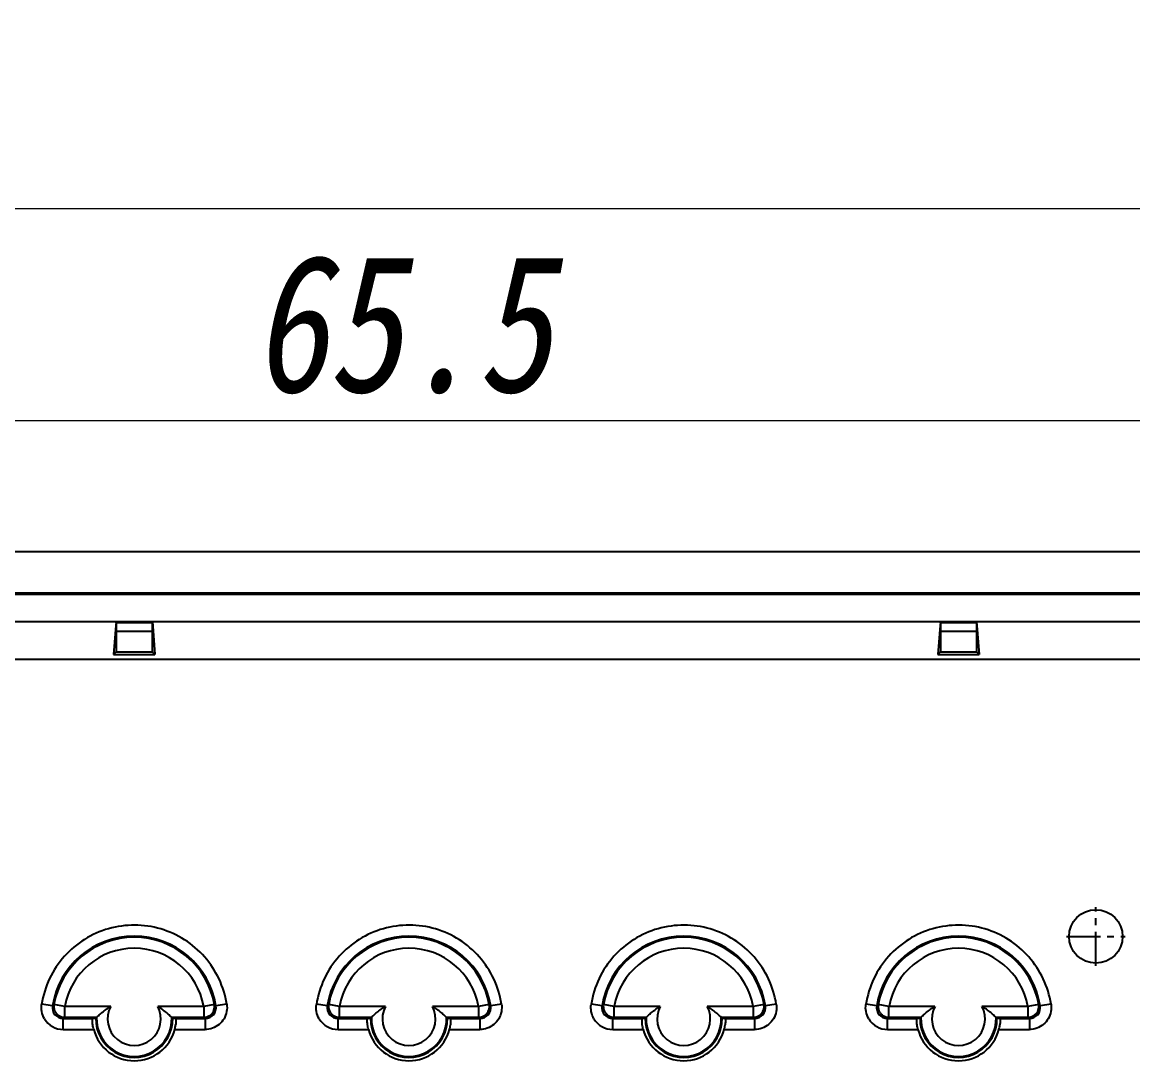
# Model space of a CAD drawing. Header units: millimetres. Extents: x 2151 to 2806, y 681 to 1136.
# Drawn here: x 2531.39 to 2571.81, y 923.07 to 960.86 of the extents above; entities that cross this region are included whole.
import ezdxf

# ---------------------------------------------------------------- set-up
doc = ezdxf.new("R2010")
doc.units = ezdxf.units.MM
doc.linetypes.add('CENTER', pattern=[50.8, 31.75, -6.35, 6.35, -6.35])
doc.layers.add('dim', color=82, linetype='Continuous', lineweight=9)
doc.styles.add('wuwei', font='SimSun.ttf', dxfattribs={"width": 0.8, "oblique": 10})
doc.dimstyles.new('wuwei', dxfattribs={"dimscale": 2, "dimtxt": 2.5, "dimasz": 1.5, "dimexe": 0.3, "dimexo": 0.3, "dimgap": 0.5, "dimtad": 1, "dimdsep": 46, "dimtxsty": 'wuwei', "dimblk": 'CLOSEDBLANK', "dimcen": 0, "dimclrd": 42, "dimclre": 40, "dimclrt": 74, "dimazin": 2, "dimtfac": 1, "dimtofl": 0, "dimtmove": 0, "dimatfit": 3, "dimfxl": 1, "dimlwd": 5, "dimlwe": 5, "dimarcsym": 0})

# ---------------------------------------------------------------- blocks, each defined once
blk = doc.blocks.new('_ClosedBlank')
at = {"color": 0, "linetype": 'ByBlock', "lineweight": -2}
for p, q in [((-1, 0.167), (0, 0)), ((-1, 0.167), (-1, -0.167)), ((0, 0), (-1, -0.167))]:
    blk.add_line(p, q, dxfattribs=at)
blk = doc.blocks.new('*D3')
at = {"layer": 'Defpoints', "color": 0}
for p in [(2716.921, 954.081), (2504.004, 929.56), (2716.921, 929.56)]:
    blk.add_point(p, dxfattribs=at)
at = {"layer": 'dim', "color": 40, "lineweight": 5}
for p, q in [((2504.004, 930.559), (2504.004, 955.08)), ((2716.921, 930.559), (2716.921, 955.08))]:
    blk.add_line(p, q, dxfattribs=at)
at = {"layer": 'dim', "color": 42, "lineweight": 5}
blk.add_line((2508.004, 954.081), (2712.921, 954.081), dxfattribs=at)
at = {"layer": 'dim', "color": 42, "lineweight": 5, "xscale": 4, "yscale": 4, "zscale": 4, "rotation": 180}
blk.add_blockref('_ClosedBlank', (2504.004, 954.081), dxfattribs=at)
at = {"layer": 'dim', "color": 42, "lineweight": 5, "xscale": 4, "yscale": 4, "zscale": 4}
blk.add_blockref('_ClosedBlank', (2716.921, 954.081), dxfattribs=at)
at = {"layer": 'dim', "color": 74, "insert": (2610.463, 957.58), "char_height": 5, "attachment_point": 5, "style": 'wuwei'}
blk.add_mtext('212.92', dxfattribs=at)
blk = doc.blocks.new('*D5')
at = {"layer": 'Defpoints', "color": 0}
for p in [(2577.963, 946.366), (2577.963, 934.468), (2512.463, 933.878)]:
    blk.add_point(p, dxfattribs=at)
at = {"layer": 'dim', "color": 40, "lineweight": 5}
for p, q in [((2512.463, 934.877), (2512.463, 947.366)), ((2577.963, 935.468), (2577.963, 947.366))]:
    blk.add_line(p, q, dxfattribs=at)
at = {"layer": 'dim', "color": 42, "lineweight": 5}
blk.add_line((2516.463, 946.366), (2573.963, 946.366), dxfattribs=at)
at = {"layer": 'dim', "color": 42, "lineweight": 5, "xscale": 4, "yscale": 4, "zscale": 4, "rotation": 180}
blk.add_blockref('_ClosedBlank', (2512.463, 946.366), dxfattribs=at)
at = {"layer": 'dim', "color": 42, "lineweight": 5, "xscale": 4, "yscale": 4, "zscale": 4}
blk.add_blockref('_ClosedBlank', (2577.963, 946.366), dxfattribs=at)
at = {"layer": 'dim', "color": 74, "insert": (2545.213, 949.866), "char_height": 5, "attachment_point": 5, "style": 'wuwei'}
blk.add_mtext('65.5', dxfattribs=at)

msp = doc.modelspace()

# ---------------------------------------------------------------- linework, layer by layer
at = {"color": 7, "linetype": 'Continuous'}
for p, q in [((2668.888, 941.596), (2513.455, 941.596)), ((2513.458, 940.094), (2666.463, 940.094)), ((2513.458, 940.054), (2666.423, 940.054)), ((2513.499, 939.054), (2576.066, 939.054)), ((2534.803, 939.054), (2534.713, 937.854)), ((2534.805, 939.01), (2534.803, 939.054)), ((2534.805, 939.01), (2534.806, 937.947)), ((2536.12, 939.01), (2534.805, 939.01)), ((2536.12, 939.01), (2536.123, 939.054)), ((2536.12, 939.01), (2536.12, 937.947)), ((2536.123, 939.054), (2536.213, 937.854)), ((2564.803, 939.054), (2564.713, 937.854)), ((2564.805, 939.01), (2564.803, 939.054)), ((2564.805, 939.01), (2564.806, 937.947)), ((2566.12, 939.01), (2564.805, 939.01)), ((2566.12, 939.01), (2566.123, 939.054)), ((2566.12, 939.01), (2566.12, 937.947)), ((2566.123, 939.054), (2566.213, 937.854)), ((2536.12, 938.694), (2534.806, 938.694)), ((2566.12, 938.694), (2564.806, 938.694)), ((2534.806, 937.947), (2534.713, 937.854)), ((2534.713, 937.854), (2536.213, 937.854)), ((2534.806, 937.947), (2536.12, 937.947)), ((2536.12, 937.947), (2536.213, 937.854)), ((2564.806, 937.947), (2564.713, 937.854)), ((2564.713, 937.854), (2566.213, 937.854)), ((2564.806, 937.947), (2566.12, 937.947)), ((2566.12, 937.947), (2566.213, 937.854)), ((2514.873, 937.68), (2575.963, 937.68)), ((2532.489, 925.072), (2532.094, 925.136)), ((2532.934, 925.052), (2532.541, 925.123)), ((2532.934, 924.652), (2532.934, 925.052)), ((2534.608, 925.052), (2532.934, 925.052)), ((2537.99, 925.052), (2536.317, 925.052)), ((2538.385, 925.123), (2537.991, 925.052)), ((2537.991, 925.052), (2537.991, 924.652)), ((2538.831, 925.136), (2538.437, 925.072)), ((2542.489, 925.072), (2542.094, 925.136)), ((2542.934, 925.052), (2542.541, 925.123)), ((2542.934, 924.652), (2542.934, 925.052)), ((2544.608, 925.052), (2542.934, 925.052)), ((2547.99, 925.052), (2546.317, 925.052)), ((2548.385, 925.123), (2547.991, 925.052)), ((2547.991, 925.052), (2547.991, 924.652)), ((2548.831, 925.136), (2548.437, 925.072)), ((2552.489, 925.072), (2552.094, 925.136)), ((2552.934, 925.052), (2552.541, 925.123)), ((2552.934, 924.652), (2552.934, 925.052)), ((2554.608, 925.052), (2552.934, 925.052)), ((2557.99, 925.052), (2556.317, 925.052)), ((2558.385, 925.123), (2557.991, 925.052)), ((2557.991, 925.052), (2557.991, 924.652)), ((2558.831, 925.136), (2558.437, 925.072)), ((2562.489, 925.072), (2562.094, 925.136)), ((2562.934, 925.052), (2562.541, 925.123)), ((2562.934, 924.652), (2562.934, 925.052)), ((2564.608, 925.052), (2562.934, 925.052)), ((2567.99, 925.052), (2566.317, 925.052)), ((2568.385, 925.123), (2567.991, 925.052)), ((2567.991, 925.052), (2567.991, 924.652)), ((2568.831, 925.136), (2568.437, 925.072)), ((2532.883, 924.21), (2532.883, 924.609)), ((2532.883, 924.609), (2533.952, 924.609)), ((2534.096, 924.652), (2532.934, 924.652)), ((2533.963, 924.62), (2534.063, 924.62)), ((2537.991, 924.652), (2536.83, 924.652)), ((2536.862, 924.62), (2536.962, 924.62)), ((2536.974, 924.609), (2538.042, 924.609)), ((2538.042, 924.609), (2538.042, 924.21)), ((2542.883, 924.21), (2542.883, 924.609)), ((2542.883, 924.609), (2543.952, 924.609)), ((2544.096, 924.652), (2542.934, 924.652)), ((2543.963, 924.62), (2544.063, 924.62)), ((2547.991, 924.652), (2546.83, 924.652)), ((2546.862, 924.62), (2546.962, 924.62)), ((2546.974, 924.609), (2548.042, 924.609)), ((2548.042, 924.609), (2548.042, 924.21)), ((2552.883, 924.21), (2552.883, 924.609)), ((2552.883, 924.609), (2553.952, 924.609)), ((2554.096, 924.652), (2552.934, 924.652)), ((2553.963, 924.62), (2554.063, 924.62)), ((2557.991, 924.652), (2556.83, 924.652)), ((2556.862, 924.62), (2556.962, 924.62)), ((2556.974, 924.609), (2558.042, 924.609)), ((2558.042, 924.609), (2558.042, 924.21)), ((2562.883, 924.21), (2562.883, 924.609)), ((2562.883, 924.609), (2563.952, 924.609)), ((2564.096, 924.652), (2562.934, 924.652)), ((2563.963, 924.62), (2564.063, 924.62)), ((2567.991, 924.652), (2566.83, 924.652)), ((2566.862, 924.62), (2566.962, 924.62)), ((2566.974, 924.609), (2568.042, 924.609)), ((2568.042, 924.609), (2568.042, 924.21)), ((2532.883, 924.21), (2533.988, 924.21)), ((2536.937, 924.21), (2538.042, 924.21)), ((2542.883, 924.21), (2543.988, 924.21)), ((2546.937, 924.21), (2548.042, 924.21)), ((2552.883, 924.21), (2553.988, 924.21)), ((2556.937, 924.21), (2558.042, 924.21)), ((2562.883, 924.21), (2563.988, 924.21)), ((2566.937, 924.21), (2568.042, 924.21))]:
    msp.add_line(p, q, dxfattribs=at)
at = {"color": 1, "linetype": 'CENTER', "ltscale": 0.038953}
for p, q in [((2570.463, 926.525), (2570.463, 928.667)), ((2569.391, 927.596), (2571.534, 927.596))]:
    msp.add_line(p, q, dxfattribs=at)
at = {"color": 7, "linetype": 'Continuous'}
msp.add_circle((2570.463, 927.596), 0.974, dxfattribs=at)
for centre, radius, start, end in [((2535.463, 924.596), 3.012, 9.1024, 170.8976), ((2535.463, 924.596), 2.969, 10.2257, 169.7742), ((2545.463, 924.596), 3.012, 9.1024, 170.8976), ((2545.463, 924.596), 2.969, 10.2257, 169.7742), ((2555.463, 924.596), 3.012, 9.1024, 170.8976), ((2555.463, 924.596), 2.969, 10.2257, 169.7742), ((2565.463, 924.596), 3.012, 9.1024, 170.8976), ((2565.463, 924.596), 2.969, 10.2257, 169.7742), ((2535.463, 924.596), 2.569, 10.2285, 169.7732), ((2545.463, 924.596), 2.569, 10.2285, 169.7732), ((2555.463, 924.596), 2.569, 10.2285, 169.7732), ((2565.463, 924.596), 2.569, 10.2285, 169.7732), ((2532.882, 925.008), 0.399, 170.8764, 270.1536), ((2537.946, 919.504), 7.797, 133.8922, 134.426), ((2535.463, 924.596), 0.968, 151.8984, 28.1016), ((2537.99, 925.053), 0.4, 270.104, 10.1219), ((2538.043, 925.008), 0.399, 269.8554, 9.2464), ((2533.102, 919.63), 7.621, 45.5706, 46.1167), ((2542.882, 925.008), 0.399, 170.8764, 270.1536), ((2547.946, 919.504), 7.797, 133.8922, 134.426), ((2545.463, 924.596), 0.968, 151.8984, 28.1016), ((2547.99, 925.053), 0.4, 270.104, 10.1219), ((2548.043, 925.008), 0.399, 269.8554, 9.2464), ((2543.102, 919.63), 7.621, 45.5706, 46.1167), ((2552.882, 925.008), 0.399, 170.8764, 270.1536), ((2557.946, 919.504), 7.797, 133.8922, 134.426), ((2555.463, 924.596), 0.968, 151.8984, 28.1016), ((2557.99, 925.053), 0.4, 270.104, 10.1219), ((2558.043, 925.008), 0.399, 269.8554, 9.2464), ((2553.102, 919.63), 7.621, 45.5706, 46.1167), ((2562.882, 925.008), 0.399, 170.8764, 270.1536), ((2567.946, 919.504), 7.797, 133.8922, 134.426), ((2565.463, 924.596), 0.968, 151.8984, 28.1016), ((2567.99, 925.053), 0.4, 270.104, 10.1219), ((2568.043, 925.008), 0.399, 269.8554, 9.2464), ((2563.102, 919.63), 7.621, 45.5706, 46.1167), ((2532.884, 925.01), 0.8, 210.5745, 269.9782), ((2535.463, 924.596), 1.4, 178.9995, 1.0005), ((2535.463, 924.596), 1.368, 177.6389, 2.3611), ((2533.995, 921.604), 4.232, 45.2554, 45.4667), ((2533.525, 919.31), 6.963, 49.5552, 50.1022), ((2542.884, 925.01), 0.8, 210.5745, 269.9782), ((2545.463, 924.596), 1.4, 178.9995, 1.0005), ((2545.463, 924.596), 1.368, 177.6389, 2.3611), ((2543.995, 921.604), 4.232, 45.2554, 45.4667), ((2543.525, 919.31), 6.963, 49.5552, 50.1022), ((2552.884, 925.01), 0.8, 210.5745, 269.9782), ((2555.463, 924.596), 1.4, 178.9995, 1.0005), ((2555.463, 924.596), 1.368, 177.6389, 2.3611), ((2553.995, 921.604), 4.232, 45.2554, 45.4667), ((2553.525, 919.31), 6.963, 49.5552, 50.1022), ((2562.884, 925.01), 0.8, 210.5745, 269.9782), ((2565.463, 924.596), 1.4, 178.9995, 1.0005), ((2565.463, 924.596), 1.368, 177.6389, 2.3611), ((2563.995, 921.604), 4.232, 45.2554, 45.4667), ((2563.525, 919.31), 6.963, 49.5552, 50.1022), ((2535.463, 924.596), 1.524, 194.6781, 345.3219), ((2535.662, 924.545), 1.319, 345.2528, 352.688), ((2545.463, 924.596), 1.524, 194.6781, 345.3219), ((2545.662, 924.545), 1.319, 345.2528, 352.688), ((2555.463, 924.596), 1.524, 194.6781, 345.3219), ((2555.662, 924.545), 1.319, 345.2528, 352.688), ((2565.463, 924.596), 1.524, 194.6781, 345.3219), ((2565.662, 924.545), 1.319, 345.2528, 352.688)]:
    msp.add_arc(centre, radius, start, end, dxfattribs=at)
for points, start_tangent, end_tangent in [([(2538.831, 925.133), (2538.549, 926.05), (2538.024, 926.85), (2537.297, 927.472), (2536.426, 927.869), (2535.479, 928.007), (2534.531, 927.878), (2533.656, 927.49), (2532.924, 926.875), (2532.385, 926.069), (2532.094, 925.121)], (-0.1582, 0.987407), (-0.1582, -0.987407)), ([(2548.831, 925.133), (2548.549, 926.05), (2548.024, 926.85), (2547.297, 927.472), (2546.426, 927.869), (2545.479, 928.007), (2544.531, 927.878), (2543.656, 927.49), (2542.924, 926.875), (2542.385, 926.069), (2542.094, 925.121)], (-0.1582, 0.987407), (-0.1582, -0.987407)), ([(2558.831, 925.133), (2558.549, 926.05), (2558.024, 926.85), (2557.297, 927.472), (2556.426, 927.869), (2555.479, 928.007), (2554.531, 927.878), (2553.656, 927.49), (2552.924, 926.875), (2552.385, 926.069), (2552.094, 925.121)], (-0.1582, 0.987407), (-0.1582, -0.987407)), ([(2568.831, 925.133), (2568.549, 926.05), (2568.024, 926.85), (2567.297, 927.472), (2566.426, 927.869), (2565.479, 928.007), (2564.531, 927.878), (2563.656, 927.49), (2562.924, 926.875), (2562.385, 926.069), (2562.094, 925.121)], (-0.1582, 0.987407), (-0.1582, -0.987407)), ([(2532.195, 924.603), (2532.098, 924.86), (2532.094, 925.121)], (-0.508458, 0.861087), (0.158023, 0.987435)), ([(2532.541, 925.123), (2532.567, 924.895), (2532.628, 924.796)], (-0.179302, -0.983794), (0.641293, -0.767296)), ([(2534.096, 924.652), (2534.161, 924.713), (2534.29, 924.826), (2534.446, 924.945), (2534.608, 925.052)], (0.721525, 0.692388), (0.857623, 0.514278)), ([(2536.83, 924.652), (2536.764, 924.713), (2536.635, 924.826), (2536.479, 924.945), (2536.317, 925.052)], (-0.721525, 0.692388), (-0.857623, 0.514278)), ([(2538.831, 925.133), (2538.827, 924.86), (2538.731, 924.603), (2538.551, 924.393), (2538.313, 924.257), (2538.042, 924.21)], (0.158024, -0.987435), (-1, -0.000075)), ([(2542.195, 924.603), (2542.098, 924.86), (2542.094, 925.121)], (-0.508458, 0.861087), (0.158023, 0.987435)), ([(2542.541, 925.123), (2542.567, 924.895), (2542.628, 924.796)], (-0.179302, -0.983794), (0.641293, -0.767296)), ([(2544.096, 924.652), (2544.161, 924.713), (2544.29, 924.826), (2544.446, 924.945), (2544.608, 925.052)], (0.721525, 0.692388), (0.857623, 0.514278)), ([(2546.83, 924.652), (2546.764, 924.713), (2546.635, 924.826), (2546.479, 924.945), (2546.317, 925.052)], (-0.721525, 0.692388), (-0.857623, 0.514278)), ([(2548.831, 925.133), (2548.827, 924.86), (2548.731, 924.603), (2548.551, 924.393), (2548.313, 924.257), (2548.042, 924.21)], (0.158024, -0.987435), (-1, -0.000075)), ([(2552.195, 924.603), (2552.098, 924.86), (2552.094, 925.121)], (-0.508458, 0.861087), (0.158023, 0.987435)), ([(2552.541, 925.123), (2552.567, 924.895), (2552.628, 924.796)], (-0.179302, -0.983794), (0.641293, -0.767296)), ([(2554.096, 924.652), (2554.161, 924.713), (2554.29, 924.826), (2554.446, 924.945), (2554.608, 925.052)], (0.721525, 0.692388), (0.857623, 0.514278)), ([(2556.83, 924.652), (2556.764, 924.713), (2556.635, 924.826), (2556.479, 924.945), (2556.317, 925.052)], (-0.721525, 0.692388), (-0.857623, 0.514278)), ([(2558.831, 925.133), (2558.827, 924.86), (2558.731, 924.603), (2558.551, 924.393), (2558.313, 924.257), (2558.042, 924.21)], (0.158024, -0.987435), (-1, -0.000075)), ([(2562.195, 924.603), (2562.098, 924.86), (2562.094, 925.121)], (-0.508458, 0.861087), (0.158023, 0.987435)), ([(2562.541, 925.123), (2562.567, 924.895), (2562.628, 924.796)], (-0.179302, -0.983794), (0.641293, -0.767296)), ([(2564.096, 924.652), (2564.161, 924.713), (2564.29, 924.826), (2564.446, 924.945), (2564.608, 925.052)], (0.721525, 0.692388), (0.857623, 0.514278)), ([(2566.83, 924.652), (2566.764, 924.713), (2566.635, 924.826), (2566.479, 924.945), (2566.317, 925.052)], (-0.721525, 0.692388), (-0.857623, 0.514278)), ([(2568.831, 925.133), (2568.827, 924.86), (2568.731, 924.603), (2568.551, 924.393), (2568.313, 924.257), (2568.042, 924.21)], (0.158024, -0.987435), (-1, -0.000075)), ([(2532.628, 924.796), (2532.714, 924.719), (2532.934, 924.652)], (0.641293, -0.767296), (0.999989, -0.004602)), ([(2533.988, 924.21), (2533.955, 924.377), (2533.945, 924.515), (2533.949, 924.596)], (-0.253388, 0.967365), (0.12877, 0.991674)), ([(2533.949, 924.596), (2533.952, 924.609)], (0.12877, 0.991674), (0.710254, 0.703945)), ([(2536.977, 924.596), (2536.98, 924.515), (2536.97, 924.377)], (0.12877, -0.991674), (-0.125954, -0.992036)), ([(2542.628, 924.796), (2542.714, 924.719), (2542.934, 924.652)], (0.641293, -0.767296), (0.999989, -0.004602)), ([(2543.988, 924.21), (2543.955, 924.377), (2543.945, 924.515), (2543.949, 924.596)], (-0.253388, 0.967365), (0.12877, 0.991674)), ([(2543.949, 924.596), (2543.952, 924.609)], (0.12877, 0.991674), (0.710254, 0.703945)), ([(2546.977, 924.596), (2546.98, 924.515), (2546.97, 924.377)], (0.12877, -0.991674), (-0.125954, -0.992036)), ([(2552.628, 924.796), (2552.714, 924.719), (2552.934, 924.652)], (0.641293, -0.767296), (0.999989, -0.004602)), ([(2553.988, 924.21), (2553.955, 924.377), (2553.945, 924.515), (2553.949, 924.596)], (-0.253388, 0.967365), (0.12877, 0.991674)), ([(2553.949, 924.596), (2553.952, 924.609)], (0.12877, 0.991674), (0.710254, 0.703945)), ([(2556.977, 924.596), (2556.98, 924.515), (2556.97, 924.377)], (0.12877, -0.991674), (-0.125954, -0.992036)), ([(2562.628, 924.796), (2562.714, 924.719), (2562.934, 924.652)], (0.641293, -0.767296), (0.999989, -0.004602)), ([(2563.988, 924.21), (2563.955, 924.377), (2563.945, 924.515), (2563.949, 924.596)], (-0.253388, 0.967365), (0.12877, 0.991674)), ([(2563.949, 924.596), (2563.952, 924.609)], (0.12877, 0.991674), (0.710254, 0.703945)), ([(2566.977, 924.596), (2566.98, 924.515), (2566.97, 924.377)], (0.12877, -0.991674), (-0.125954, -0.992036))]:
    msp.add_spline(points, degree=3, dxfattribs=dict(at, start_tangent=start_tangent, end_tangent=end_tangent))

# ---------------------------------------------------------------- dimensions: what is measured, and where the dimension line sits
at = {"layer": 'dim', "color": 7}
dim = msp.add_linear_dim(base=(2716.921, 954.081), p1=(2504.004, 929.56), p2=(2716.921, 929.56), dimstyle='wuwei', override={"dimasz": 2, "dimexe": 0.49975, "dimexo": 0.49975, "dimgap": 0.49975}, dxfattribs=at)
dim.commit()
dim.dimension.update_dxf_attribs({"geometry": '*D3', "text_midpoint": (2610.463, 954.081), "dimtype": 160})
dim = msp.add_linear_dim(base=(2577.963, 946.366), p1=(2512.463, 933.878), p2=(2577.963, 934.468), dimstyle='wuwei', override={"dimasz": 2, "dimexe": 0.49975, "dimexo": 0.49975, "dimgap": 0.49975}, dxfattribs=at)
dim.commit()
dim.dimension.update_dxf_attribs({"geometry": '*D5', "text_midpoint": (2545.213, 949.866)})

doc.saveas('drawing.dxf')
